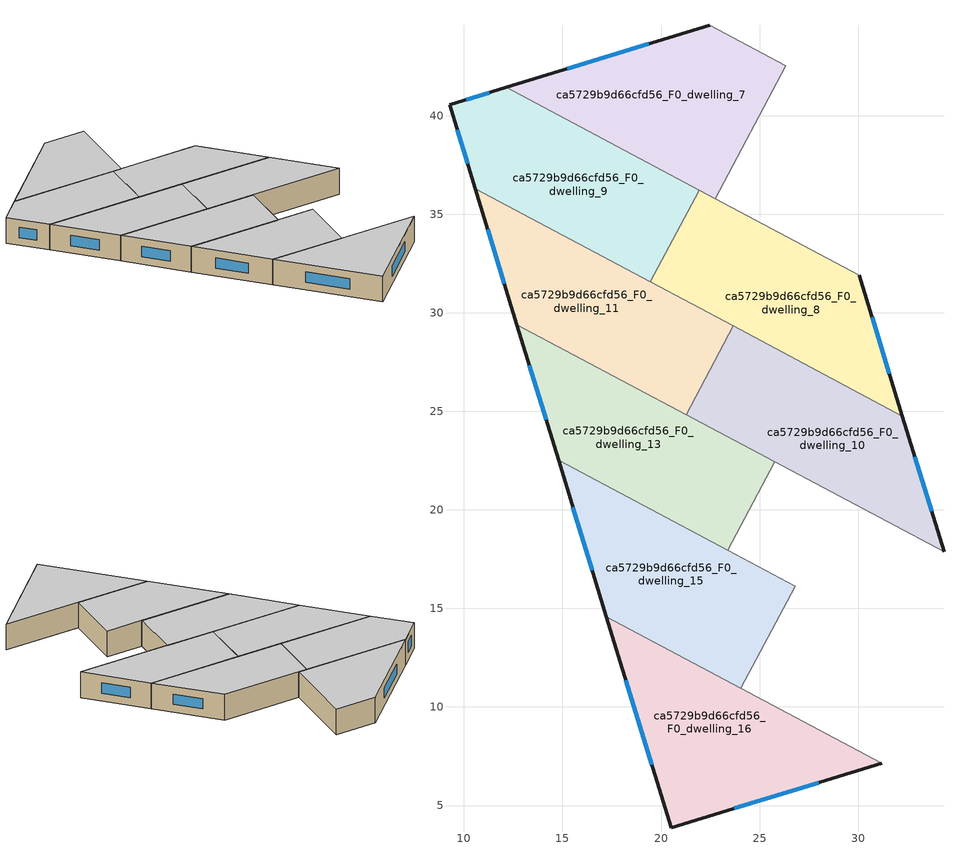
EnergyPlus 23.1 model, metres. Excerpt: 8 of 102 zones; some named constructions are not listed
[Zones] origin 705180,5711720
ca5729b9d66cfd56_F0_dwelling_10
 floor ground (EU_floor_Construction): 32.25,24.77 34.36,17.87 21.27,24.84 23.66,29.33 z0
 wall outside (EU_wall_Construction): 34.36,17.87 32.25,24.77 z0:3
 wall to ca5729b9d66cfd56_F0_dwelling_11 (EU_wall_Construction): 23.66,29.33 21.27,24.84 z0:3
 wall to ca5729b9d66cfd56_F0_dwelling_12 (EU_wall_Construction): 25.78,22.44 34.36,17.87 z0:3
 wall to ca5729b9d66cfd56_F0_dwelling_8 (EU_wall_Construction): 32.25,24.77 23.66,29.33 z0:3
 wall to ca5729b9d66cfd56_F0_dwelling_13 (EU_wall_Construction): 21.27,24.84 25.78,22.44 z0:3
 window (EU_Window_Construction): 33.73,19.94 32.88,22.7 z0.9:2.1
 ceiling to ca5729b9d66cfd56_F1_dwelling_10 (EU_floor_Construction): 34.36,17.87 32.25,24.77 23.66,29.33 21.27,24.84 z3
ca5729b9d66cfd56_F0_dwelling_11
 floor ground (EU_floor_Construction): 23.66,29.33 21.27,24.84 12.69,29.41 10.57,36.3 z0
 wall outside (EU_wall_Construction): 10.57,36.3 12.69,29.41 z0:3
 wall to ca5729b9d66cfd56_F0_dwelling_9 (EU_wall_Construction): 19.46,31.57 10.57,36.3 z0:3
 wall to ca5729b9d66cfd56_F0_dwelling_13 (EU_wall_Construction): 12.69,29.41 21.27,24.84 z0:3
 wall to ca5729b9d66cfd56_F0_dwelling_8 (EU_wall_Construction): 23.66,29.33 19.46,31.57 z0:3
 window (EU_Window_Construction): 11.21,34.24 12.05,31.47 z0.9:2.1
 ceiling to ca5729b9d66cfd56_F1_dwelling_11 (EU_floor_Construction): 21.27,24.84 23.66,29.33 10.57,36.3 12.69,29.41 z3
ca5729b9d66cfd56_F0_dwelling_13
 floor ground (EU_floor_Construction): 25.78,22.44 23.38,17.94 14.8,22.51 12.69,29.41 z0
 wall outside (EU_wall_Construction): 12.69,29.41 14.8,22.51 z0:3
 wall to ca5729b9d66cfd56_F0_dwelling_12 (EU_wall_Construction): 23.38,17.94 25.78,22.44 z0:3
 wall to ca5729b9d66cfd56_F0_dwelling_15 (EU_wall_Construction): 14.8,22.51 23.38,17.94 z0:3
 window (EU_Window_Construction): 13.32,27.34 14.17,24.58 z0.9:2.1
 ceiling to ca5729b9d66cfd56_F1_dwelling_13 (EU_floor_Construction): 23.38,17.94 25.78,22.44 12.69,29.41 14.8,22.51 z3
ca5729b9d66cfd56_F0_dwelling_15
 floor ground (EU_floor_Construction): 26.8,16.12 24.05,10.95 17.23,14.57 14.8,22.51 z0
 wall outside (EU_wall_Construction): 14.8,22.51 17.23,14.57 z0:3
 wall to ca5729b9d66cfd56_F0_dwelling_14 (EU_wall_Construction): 24.05,10.95 26.8,16.12 z0:3
 wall to ca5729b9d66cfd56_F0_dwelling_16 (EU_wall_Construction): 17.23,14.57 24.04,10.95 z0:3
 wall to ca5729b9d66cfd56_F0_dwelling_12 (EU_wall_Construction): 26.8,16.13 23.38,17.94 z0:3
 window (EU_Window_Construction): 15.53,20.13 16.51,16.95 z0.9:2.1
 ceiling to ca5729b9d66cfd56_F1_dwelling_15 (EU_floor_Construction): 24.05,10.95 26.8,16.12 14.8,22.51 17.23,14.57 z3
ca5729b9d66cfd56_F0_dwelling_16
 floor ground (EU_floor_Construction): 31.2,7.14 20.51,3.88 17.23,14.57 z0
 wall outside (EU_wall_Construction): 17.23,14.57 20.51,3.88 31.2,7.14 z0:3
 wall to ca5729b9d66cfd56_F0_dwelling_14 (EU_wall_Construction): 31.2,7.14 24.05,10.95 z0:3
 window (EU_Window_Construction): 18.22,11.37 19.53,7.08 / 23.71,4.85 28,6.16 z0.9:2.1
 ceiling to ca5729b9d66cfd56_F1_dwelling_16 (EU_floor_Construction): 31.2,7.14 17.23,14.57 20.51,3.88 z3
ca5729b9d66cfd56_F0_dwelling_7
 floor ground (EU_floor_Construction): 26.33,42.54 22.75,35.8 12.15,41.44 22.48,44.59 z0
 wall outside (EU_wall_Construction): 22.48,44.59 12.15,41.44 z0:3
 wall to ca5729b9d66cfd56_F0_dwelling_6 (EU_wall_Construction): 22.75,35.8 26.33,42.54 z0:3
 wall to ca5729b9d66cfd56_F0_dwelling_9 (EU_wall_Construction): 12.15,41.44 21.93,36.23 z0:3
 wall to ca5729b9d66cfd56_F0_dwelling_5 (EU_wall_Construction): 26.33,42.54 22.48,44.59 z0:3
 wall to ca5729b9d66cfd56_F0_dwelling_8 (EU_wall_Construction): 21.94,36.23 22.75,35.8 z0:3
 window (EU_Window_Construction): 19.39,43.65 15.24,42.38 z0.9:2.1
 ceiling to ca5729b9d66cfd56_F1_dwelling_7 (EU_floor_Construction): 22.75,35.8 26.33,42.54 22.48,44.59 12.15,41.44 z3
ca5729b9d66cfd56_F0_dwelling_8
 floor ground (EU_floor_Construction): 30.06,31.91 32.25,24.77 19.46,31.57 21.94,36.23 z0
 wall outside (EU_wall_Construction): 32.25,24.77 30.06,31.91 z0:3
 wall to ca5729b9d66cfd56_F0_dwelling_9 (EU_wall_Construction): 21.94,36.23 19.46,31.57 z0:3
 wall to ca5729b9d66cfd56_F0_dwelling_6 (EU_wall_Construction): 30.06,31.91 22.75,35.8 z0:3
 window (EU_Window_Construction): 31.59,26.9 30.71,29.77 z0.9:2.1
 ceiling to ca5729b9d66cfd56_F1_dwelling_8 (EU_floor_Construction): 32.25,24.77 30.06,31.91 21.94,36.23 19.46,31.57 z3
ca5729b9d66cfd56_F0_dwelling_9
 floor ground (EU_floor_Construction): 21.94,36.23 19.46,31.57 10.57,36.3 9.27,40.56 12.15,41.44 z0
 wall outside (EU_wall_Construction): 12.15,41.44 9.27,40.56 10.57,36.3 z0:3
 window (EU_Window_Construction): 9.66,39.29 10.18,37.58 / 11.29,41.18 10.13,40.82 z0.9:2.1
 ceiling to ca5729b9d66cfd56_F1_dwelling_9 (EU_floor_Construction): 19.46,31.57 21.94,36.23 12.15,41.44 9.27,40.56 10.57,36.3 z3
[HVACTEMPLATE:THERMOSTAT] Constant Heating Setpoint=20; Constant Cooling Setpoint=50
EU_HeatOnly_ca5729b9d66cfd56_F1_dwelling_8; EU_HeatOnly_ca5729b9d66cfd56_F1_dwelling_9; EU_HeatOnly_ca5729b9d66cfd56_F1_dwelling_10; EU_HeatOnly_ca5729b9d66cfd56_F1_dwelling_11; EU_HeatOnly_ca5729b9d66cfd56_F1_dwelling_12; EU_HeatOnly_ca5729b9d66cfd56_F1_dwelling_13; EU_HeatOnly_ca5729b9d66cfd56_F1_dwelling_14; EU_HeatOnly_ca5729b9d66cfd56_F1_dwelling_15; EU_HeatOnly_ca5729b9d66cfd56_F1_dwelling_16; EU_HeatOnly_ca5729b9d66cfd56_F2_dwelling_0; EU_HeatOnly_ca5729b9d66cfd56_F2_dwelling_1; EU_HeatOnly_ca5729b9d66cfd56_F2_dwelling_2; EU_HeatOnly_ca5729b9d66cfd56_F2_dwelling_3; EU_HeatOnly_ca5729b9d66cfd56_F2_dwelling_4; EU_HeatOnly_ca5729b9d66cfd56_F2_dwelling_5; EU_HeatOnly_ca5729b9d66cfd56_F2_dwelling_6; EU_HeatOnly_ca5729b9d66cfd56_F2_dwelling_7; EU_HeatOnly_ca5729b9d66cfd56_F2_dwelling_8; EU_HeatOnly_ca5729b9d66cfd56_F2_dwelling_9; EU_HeatOnly_ca5729b9d66cfd56_F2_dwelling_10; EU_HeatOnly_ca5729b9d66cfd56_F2_dwelling_11; EU_HeatOnly_ca5729b9d66cfd56_F2_dwelling_12; EU_HeatOnly_ca5729b9d66cfd56_F2_dwelling_13; EU_HeatOnly_ca5729b9d66cfd56_F2_dwelling_14; EU_HeatOnly_ca5729b9d66cfd56_F2_dwelling_15; EU_HeatOnly_ca5729b9d66cfd56_F2_dwelling_16; EU_HeatOnly_ca5729b9d66cfd56_F3_dwelling_0; EU_HeatOnly_ca5729b9d66cfd56_F3_dwelling_1; EU_HeatOnly_ca5729b9d66cfd56_F3_dwelling_2; EU_HeatOnly_ca5729b9d66cfd56_F3_dwelling_3; EU_HeatOnly_ca5729b9d66cfd56_F3_dwelling_4; EU_HeatOnly_ca5729b9d66cfd56_F3_dwelling_5; EU_HeatOnly_ca5729b9d66cfd56_F3_dwelling_6; EU_HeatOnly_ca5729b9d66cfd56_F3_dwelling_7; EU_HeatOnly_ca5729b9d66cfd56_F3_dwelling_8; EU_HeatOnly_ca5729b9d66cfd56_F3_dwelling_9; EU_HeatOnly_ca5729b9d66cfd56_F3_dwelling_10; EU_HeatOnly_ca5729b9d66cfd56_F3_dwelling_11; EU_HeatOnly_ca5729b9d66cfd56_F3_dwelling_12; EU_HeatOnly_ca5729b9d66cfd56_F3_dwelling_13; EU_HeatOnly_ca5729b9d66cfd56_F3_dwelling_14; EU_HeatOnly_ca5729b9d66cfd56_F3_dwelling_15; EU_HeatOnly_ca5729b9d66cfd56_F3_dwelling_16; EU_HeatOnly_ca5729b9d66cfd56_F4_dwelling_0; EU_HeatOnly_ca5729b9d66cfd56_F4_dwelling_1; EU_HeatOnly_ca5729b9d66cfd56_F4_dwelling_2; EU_HeatOnly_ca5729b9d66cfd56_F4_dwelling_3; EU_HeatOnly_ca5729b9d66cfd56_F4_dwelling_4; EU_HeatOnly_ca5729b9d66cfd56_F4_dwelling_5; EU_HeatOnly_ca5729b9d66cfd56_F4_dwelling_6; EU_HeatOnly_ca5729b9d66cfd56_F4_dwelling_7; EU_HeatOnly_ca5729b9d66cfd56_F4_dwelling_8; EU_HeatOnly_ca5729b9d66cfd56_F4_dwelling_9; EU_HeatOnly_ca5729b9d66cfd56_F4_dwelling_10; EU_HeatOnly_ca5729b9d66cfd56_F4_dwelling_11; EU_HeatOnly_ca5729b9d66cfd56_F4_dwelling_12; EU_HeatOnly_ca5729b9d66cfd56_F4_dwelling_13; EU_HeatOnly_ca5729b9d66cfd56_F4_dwelling_14; EU_HeatOnly_ca5729b9d66cfd56_F4_dwelling_15; EU_HeatOnly_ca5729b9d66cfd56_F4_dwelling_16; EU_HeatOnly_ca5729b9d66cfd56_F5_dwelling_0; EU_HeatOnly_ca5729b9d66cfd56_F5_dwelling_1; EU_HeatOnly_ca5729b9d66cfd56_F5_dwelling_2; EU_HeatOnly_ca5729b9d66cfd56_F5_dwelling_3; EU_HeatOnly_ca5729b9d66cfd56_F5_dwelling_4; EU_HeatOnly_ca5729b9d66cfd56_F5_dwelling_5; EU_HeatOnly_ca5729b9d66cfd56_F5_dwelling_6; EU_HeatOnly_ca5729b9d66cfd56_F5_dwelling_7; EU_HeatOnly_ca5729b9d66cfd56_F5_dwelling_8; EU_HeatOnly_ca5729b9d66cfd56_F5_dwelling_9; EU_HeatOnly_ca5729b9d66cfd56_F5_dwelling_10; EU_HeatOnly_ca5729b9d66cfd56_F5_dwelling_11; EU_HeatOnly_ca5729b9d66cfd56_F5_dwelling_12; EU_HeatOnly_ca5729b9d66cfd56_F5_dwelling_13; EU_HeatOnly_ca5729b9d66cfd56_F5_dwelling_14; EU_HeatOnly_ca5729b9d66cfd56_F5_dwelling_15; EU_HeatOnly_ca5729b9d66cfd56_F5_dwelling_16
